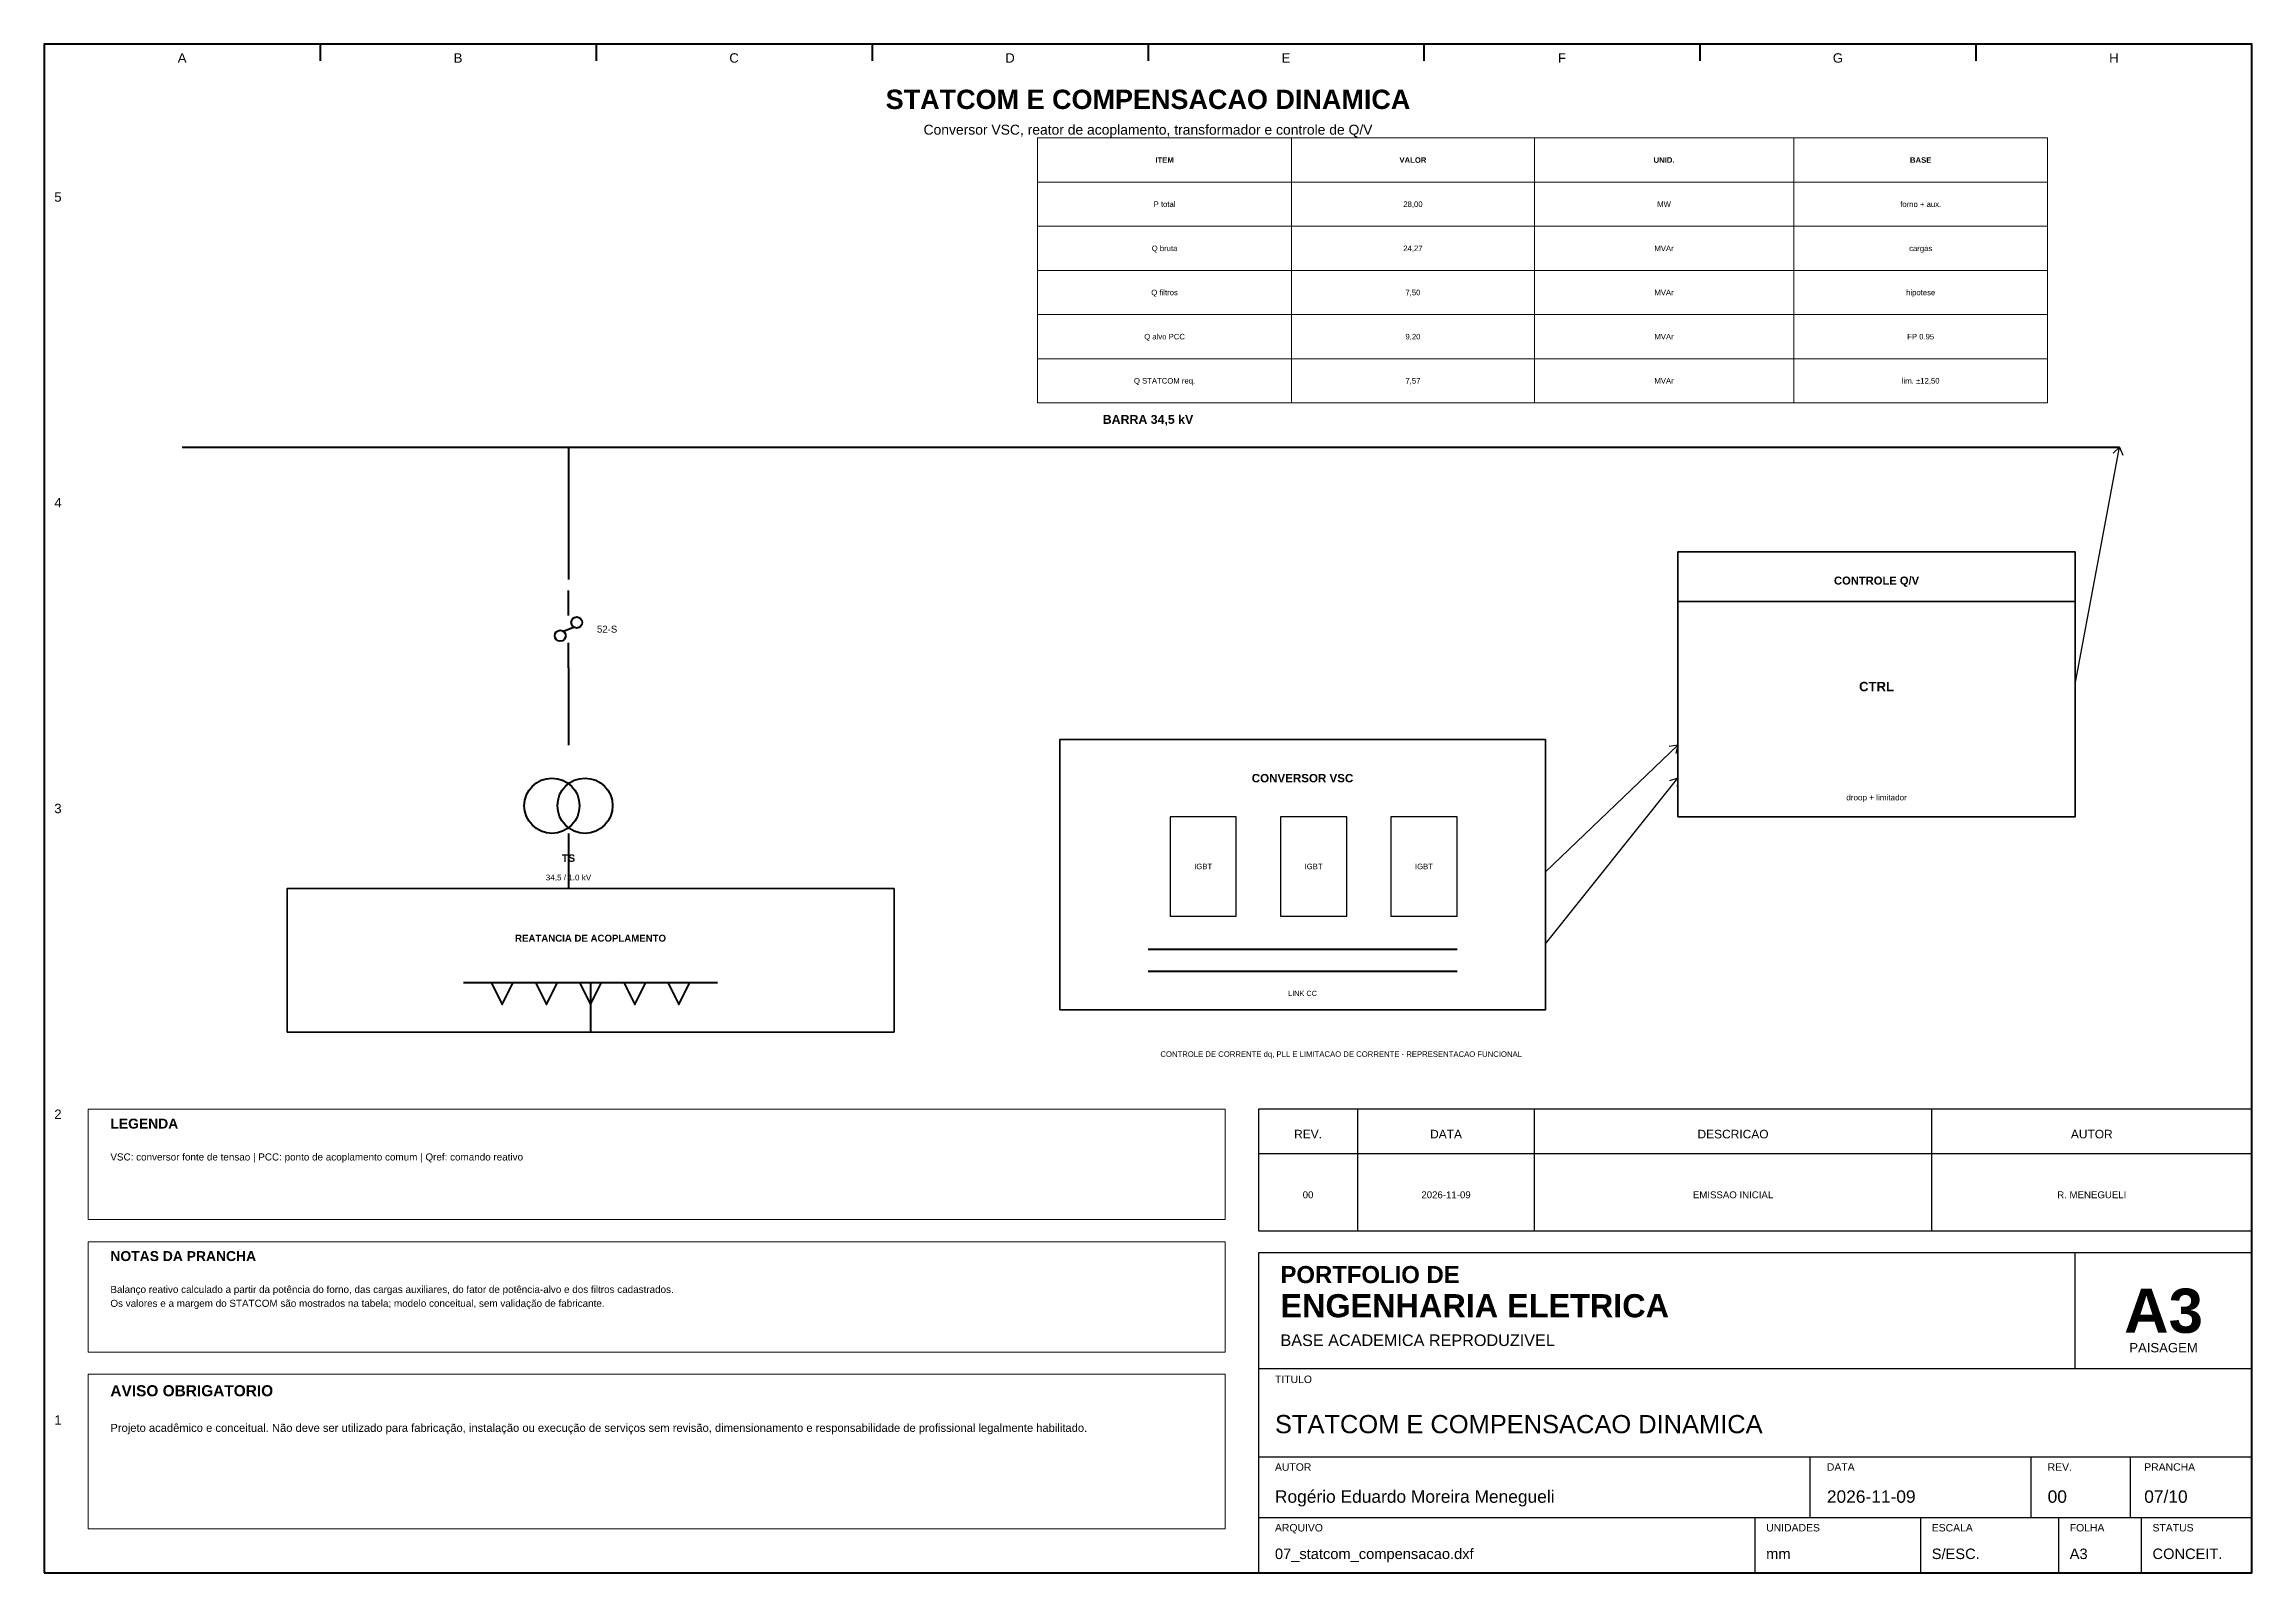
# Model space of a CAD drawing. Header units: millimetres. Extents: x 10 to 410, y 10 to 287.
import ezdxf
from ezdxf.enums import TextEntityAlignment as Align

# ---------------------------------------------------------------- set-up
doc = ezdxf.new("R2010")
doc.units = ezdxf.units.MM
for name, color, linetype, lineweight in [('00_MOLDURA', 7, 'CONTINUOUS', 50), ('01_CARIMBO', 7, 'CONTINUOUS', 25), ('02_TEXTO', 7, 'CONTINUOUS', 18), ('04_EQUIPAMENTOS', 250, 'CONTINUOUS', 35), ('05_POTENCIA', 1, 'CONTINUOUS', 50), ('06_COMANDO', 94, 'CONTINUOUS', 25), ('07_INSTRUMENTACAO', 202, 'CONTINUOUS', 25), ('12_LEGENDA', 7, 'CONTINUOUS', 18), ('13_NOTAS', 7, 'CONTINUOUS', 18)]:
    doc.layers.add(name, color=color, linetype=linetype, lineweight=lineweight)
doc.styles.add('PORTFOLIO_TEXTO', font='arial.ttf')
doc.styles.add('PORTFOLIO_TITULO', font='arialbd.ttf', dxfattribs={"width": 0.92})

# ---------------------------------------------------------------- blocks, each defined once
blk = doc.blocks.new('CARIMBO_A3')
at = {"layer": '01_CARIMBO'}
for p, q in [((148, 37), (148, 58)), ((0, 37), (180, 37)), ((0, 21), (180, 21)), ((100, 10), (100, 21)), ((140, 10), (140, 21)), ((158, 10), (158, 21)), ((0, 10), (180, 10)), ((90, 0), (90, 10)), ((120, 0), (120, 10)), ((145, 0), (145, 10)), ((160, 0), (160, 10))]:
    blk.add_line(p, q, dxfattribs=at)
blk.add_lwpolyline([(0, 0), (180, 0), (180, 58), (0, 58)], close=True, dxfattribs=at)
at = {"layer": '01_CARIMBO', "style": 'PORTFOLIO_TEXTO'}
for s, p in [('TITULO', (3, 34.4)), ('AUTOR', (3, 18.5)), ('DATA', (103, 18.5)), ('REV.', (143, 18.5)), ('PRANCHA', (160.5, 18.5)), ('ARQUIVO', (3, 7.5)), ('UNIDADES', (92, 7.5)), ('ESCALA', (122, 7.5)), ('FOLHA', (147, 7.5)), ('STATUS', (162, 7.5))]:
    blk.add_text(s, height=1.35, dxfattribs=at).set_placement(p)
at = {"layer": '02_TEXTO'}
for s, height, style, p in [('PORTFOLIO DE', 3.1, 'PORTFOLIO_TITULO', (4, 52.5)), ('ENGENHARIA ELETRICA', 4.2, 'PORTFOLIO_TITULO', (4, 46.3)), ('BASE ACADEMICA REPRODUZIVEL', 2.1, 'PORTFOLIO_TEXTO', (4, 41.1))]:
    blk.add_text(s, height=height, dxfattribs=dict(at, style=style)).set_placement(p)
for s, height, style, p in [('A3', 8, 'PORTFOLIO_TITULO', (164, 47.5)), ('PAISAGEM', 1.7, 'PORTFOLIO_TEXTO', (164, 40.8))]:
    blk.add_text(s, height=height, dxfattribs=dict(at, style=style)).set_placement(p, align=Align.MIDDLE_CENTER)
at = {"layer": '02_TEXTO', "style": 'PORTFOLIO_TEXTO'}
for tag, p, height in [('TITULO', (3, 25.3), 3.3), ('AUTOR', (3, 12.7), 2.25), ('DATA', (103, 12.7), 2.25), ('REVISAO', (143, 12.7), 2.25), ('PRANCHA', (160.5, 12.7), 2.25), ('ARQUIVO', (3, 2.5), 1.9), ('UNIDADES', (92, 2.5), 1.9), ('ESCALA', (122, 2.5), 1.9), ('FOLHA', (147, 2.5), 1.9), ('STATUS', (162, 2.5), 1.9)]:
    blk.add_attdef(tag, p, '', height=height, dxfattribs=at)

msp = doc.modelspace()

# ---------------------------------------------------------------- linework, layer by layer
at = {"layer": '00_MOLDURA'}
for p, q in [((60, 287), (60, 284)), ((110, 287), (110, 284)), ((160, 287), (160, 284)), ((210, 287), (210, 284)), ((260, 287), (260, 284)), ((310, 287), (310, 284)), ((360, 287), (360, 284))]:
    msp.add_line(p, q, dxfattribs=at)
msp.add_lwpolyline([(10, 10), (410, 10), (410, 287), (10, 287)], close=True, dxfattribs=at)
at = {"layer": '01_CARIMBO'}
for p, q in [((248, 72), (248, 94)), ((280, 72), (280, 94)), ((352, 72), (352, 94)), ((230, 86), (410, 86))]:
    msp.add_line(p, q, dxfattribs=at)
msp.add_lwpolyline([(230, 72), (410, 72), (410, 94), (230, 94)], close=True, dxfattribs=at)
at = {"layer": '04_EQUIPAMENTOS'}
msp.add_line((306, 186), (378, 186), dxfattribs=at)
for points in [[(306, 147), (378, 147), (378, 195), (306, 195)], [(194, 112), (282, 112), (282, 161), (194, 161)], [(54, 108), (164, 108), (164, 134), (54, 134)]]:
    msp.add_lwpolyline(points, close=True, dxfattribs=at)
at = {"layer": '05_POTENCIA', "lineweight": 80}
msp.add_line((35, 214), (386, 214), dxfattribs=at)
at = {"layer": '05_POTENCIA'}
for p, q in [((105, 214), (105, 190)), ((105, 183.5), (105, 188)), ((103.9, 180.6), (106.1, 181.4)), ((105, 174), (105, 178.5)), ((105, 174), (105, 160)), ((105, 144), (105, 134)), ((86, 117), (132, 117)), ((109, 117), (109, 108))]:
    msp.add_line(p, q, dxfattribs=at)
at = {"layer": '05_POTENCIA', "lineweight": 70}
for p, q in [((210, 123), (266, 123)), ((210, 119), (266, 119))]:
    msp.add_line(p, q, dxfattribs=at)
at = {"layer": '05_POTENCIA'}
for points in [[(91, 117), (93, 113), (95, 117)], [(99, 117), (101, 113), (103, 117)], [(107, 117), (109, 113), (111, 117)], [(115, 117), (117, 113), (119, 117)], [(123, 117), (125, 113), (127, 117)]]:
    msp.add_lwpolyline(points, dxfattribs=at)
for centre, radius in [((103.5, 179.8), 1), ((106.5, 182.2), 1), ((102, 149), 5), ((108, 149), 5)]:
    msp.add_circle(centre, radius, dxfattribs=at)
at = {"layer": '06_COMANDO'}
for points in [[(214, 129), (226, 129), (226, 147), (214, 147)], [(234, 129), (246, 129), (246, 147), (234, 147)], [(254, 129), (266, 129), (266, 147), (254, 147)]]:
    msp.add_lwpolyline(points, close=True, dxfattribs=at)
at = {"layer": '07_INSTRUMENTACAO'}
for p, q in [((378, 171), (386, 214)), ((386, 214), (384.88, 212.86)), ((386, 214), (386.63, 212.53)), ((282, 137), (306, 160)), ((306, 160), (304.42, 159.73)), ((306, 160), (305.66, 158.44)), ((282, 124), (306, 154)), ((306, 154), (304.47, 153.52)), ((306, 154), (305.87, 152.41))]:
    msp.add_line(p, q, dxfattribs=at)
at = {"layer": '12_LEGENDA'}
for p, q in [((236, 270), (236, 222)), ((280, 270), (280, 222)), ((327, 270), (327, 222)), ((190, 262), (373, 262)), ((190, 254), (373, 254)), ((190, 246), (373, 246)), ((190, 238), (373, 238)), ((190, 230), (373, 230))]:
    msp.add_line(p, q, dxfattribs=at)
for points in [[(190, 222), (373, 222), (373, 270), (190, 270)], [(18, 74), (224, 74), (224, 94), (18, 94)]]:
    msp.add_lwpolyline(points, close=True, dxfattribs=at)
at = {"layer": '13_NOTAS'}
for points in [[(18, 50), (224, 50), (224, 70), (18, 70)], [(18, 18), (224, 18), (224, 46), (18, 46)]]:
    msp.add_lwpolyline(points, close=True, dxfattribs=at)

# ---------------------------------------------------------------- block references
at = {"layer": '01_CARIMBO'}
msp.add_blockref('CARIMBO_A3', (230, 10), dxfattribs=at).add_auto_attribs({'TITULO': 'STATCOM E COMPENSACAO DINAMICA', 'AUTOR': 'Rogério Eduardo Moreira Menegueli', 'DATA': '2026-11-09', 'REVISAO': '00', 'PRANCHA': '07/10', 'ARQUIVO': '07_statcom_compensacao.dxf', 'UNIDADES': 'mm', 'ESCALA': 'S/ESC.', 'FOLHA': 'A3', 'STATUS': 'CONCEIT.'})

# ---------------------------------------------------------------- texts
at = {"layer": '00_MOLDURA', "style": 'PORTFOLIO_TEXTO'}
for s, p in [('A', (35, 284.5)), ('B', (85, 284.5)), ('C', (135, 284.5)), ('D', (185, 284.5)), ('E', (235, 284.5)), ('F', (285, 284.5)), ('G', (335, 284.5)), ('H', (385, 284.5)), ('5', (12.5, 259.3)), ('4', (12.5, 203.9)), ('3', (12.5, 148.5)), ('2', (12.5, 93.1)), ('1', (12.5, 37.7))]:
    msp.add_text(s, height=1.7, dxfattribs=at).set_placement(p, align=Align.MIDDLE_CENTER)
at = {"layer": '01_CARIMBO', "style": 'PORTFOLIO_TEXTO'}
for s, p in [('REV.', (239, 89.5)), ('DATA', (264, 89.5)), ('DESCRICAO', (316, 89.5)), ('AUTOR', (381, 89.5))]:
    msp.add_text(s, height=1.55, dxfattribs=at).set_placement(p, align=Align.MIDDLE_CENTER)
at = {"layer": '02_TEXTO'}
for s, height, style, p in [('STATCOM E COMPENSACAO DINAMICA', 3.5, 'PORTFOLIO_TITULO', (210, 277)), ('Conversor VSC, reator de acoplamento, transformador e controle de Q/V', 1.8, 'PORTFOLIO_TEXTO', (210, 271.5)), ('52-S', 1.25, 'PORTFOLIO_TEXTO', (112, 181)), ('CTRL', 1.7, 'PORTFOLIO_TITULO', (342, 170.6)), ('droop + limitador', 1.05, 'PORTFOLIO_TEXTO', (342, 150.5)), ('34,5 / 1.0 kV', 1.05, 'PORTFOLIO_TEXTO', (105, 136)), ('LINK CC', 0.95, 'PORTFOLIO_TEXTO', (238, 115)), ('00', 1.25, 'PORTFOLIO_TEXTO', (239, 78.5)), ('2026-11-09', 1.25, 'PORTFOLIO_TEXTO', (264, 78.5)), ('EMISSAO INICIAL', 1.25, 'PORTFOLIO_TEXTO', (316, 78.5)), ('R. MENEGUELI', 1.25, 'PORTFOLIO_TEXTO', (381, 78.5))]:
    msp.add_text(s, height=height, dxfattribs=dict(at, style=style)).set_placement(p, align=Align.MIDDLE_CENTER)
at = {"layer": '04_EQUIPAMENTOS', "style": 'PORTFOLIO_TITULO'}
for s, height, p in [('CONTROLE Q/V', 1.45, (342, 189.8)), ('CONVERSOR VSC', 1.5, (238, 154)), ('TS', 1.35, (105, 139.5)), ('REATANCIA DE ACOPLAMENTO', 1.25, (109, 125))]:
    msp.add_text(s, height=height, dxfattribs=at).set_placement(p, align=Align.MIDDLE_CENTER)
at = {"layer": '05_POTENCIA', "style": 'PORTFOLIO_TITULO'}
msp.add_text('BARRA 34,5 kV', height=1.6, dxfattribs=at).set_placement((210, 219), align=Align.MIDDLE_CENTER)
at = {"layer": '06_COMANDO', "style": 'PORTFOLIO_TEXTO'}
for s, p in [('IGBT', (220, 138)), ('IGBT', (240, 138)), ('IGBT', (260, 138)), ('CONTROLE DE CORRENTE dq, PLL E LIMITACAO DE CORRENTE - REPRESENTACAO FUNCIONAL', (245, 104))]:
    msp.add_text(s, height=1, dxfattribs=at).set_placement(p, align=Align.MIDDLE_CENTER)
at = {"layer": '12_LEGENDA'}
for s, style, p in [('ITEM', 'PORTFOLIO_TITULO', (213, 266)), ('VALOR', 'PORTFOLIO_TITULO', (258, 266)), ('UNID.', 'PORTFOLIO_TITULO', (303.5, 266)), ('BASE', 'PORTFOLIO_TITULO', (350, 266)), ('P total', 'PORTFOLIO_TEXTO', (213, 258)), ('28,00', 'PORTFOLIO_TEXTO', (258, 258)), ('MW', 'PORTFOLIO_TEXTO', (303.5, 258)), ('forno + aux.', 'PORTFOLIO_TEXTO', (350, 258)), ('Q bruta', 'PORTFOLIO_TEXTO', (213, 250)), ('24,27', 'PORTFOLIO_TEXTO', (258, 250)), ('MVAr', 'PORTFOLIO_TEXTO', (303.5, 250)), ('cargas', 'PORTFOLIO_TEXTO', (350, 250)), ('Q filtros', 'PORTFOLIO_TEXTO', (213, 242)), ('7,50', 'PORTFOLIO_TEXTO', (258, 242)), ('MVAr', 'PORTFOLIO_TEXTO', (303.5, 242)), ('hipotese', 'PORTFOLIO_TEXTO', (350, 242)), ('Q alvo PCC', 'PORTFOLIO_TEXTO', (213, 234)), ('9,20', 'PORTFOLIO_TEXTO', (258, 234)), ('MVAr', 'PORTFOLIO_TEXTO', (303.5, 234)), ('FP 0.95', 'PORTFOLIO_TEXTO', (350, 234)), ('Q STATCOM req.', 'PORTFOLIO_TEXTO', (213, 226)), ('7,57', 'PORTFOLIO_TEXTO', (258, 226)), ('MVAr', 'PORTFOLIO_TEXTO', (303.5, 226)), ('lim. ±12,50', 'PORTFOLIO_TEXTO', (350, 226))]:
    msp.add_text(s, height=1, dxfattribs=dict(at, style=style)).set_placement(p, align=Align.MIDDLE_CENTER)
at = {"layer": '12_LEGENDA', "style": 'PORTFOLIO_TITULO'}
msp.add_text('LEGENDA', height=1.8, dxfattribs=at).set_placement((22, 90.5))
at = {"layer": '12_LEGENDA', "insert": (22, 86), "char_height": 1.28, "width": 198, "attachment_point": 1, "line_spacing_factor": 1.18, "style": 'PORTFOLIO_TEXTO'}
msp.add_mtext('VSC: conversor fonte de tensao | PCC: ponto de acoplamento comum | Qref: comando reativo', dxfattribs=at)
at = {"layer": '13_NOTAS', "style": 'PORTFOLIO_TITULO'}
for s, height, p in [('NOTAS DA PRANCHA', 1.8, (22, 66.5)), ('AVISO OBRIGATORIO', 2, (22, 42))]:
    msp.add_text(s, height=height, dxfattribs=at).set_placement(p)
at = {"layer": '13_NOTAS', "width": 198, "attachment_point": 1, "line_spacing_factor": 1.18, "style": 'PORTFOLIO_TEXTO'}
for s, insert, char_height in [('Balanço reativo calculado a partir da potência do forno, das cargas auxiliares, do fator de potência-alvo e dos filtros cadastrados.\\POs valores e a margem do STATCOM são mostrados na tabela; modelo conceitual, sem validação de fabricante.', (22, 62), 1.28), ('Projeto acadêmico e conceitual. Não deve ser utilizado para fabricação, instalação ou execução de serviços sem revisão, dimensionamento e responsabilidade de profissional legalmente habilitado.', (22, 37), 1.45)]:
    msp.add_mtext(s, dxfattribs=dict(at, insert=insert, char_height=char_height))

doc.saveas('drawing.dxf')
